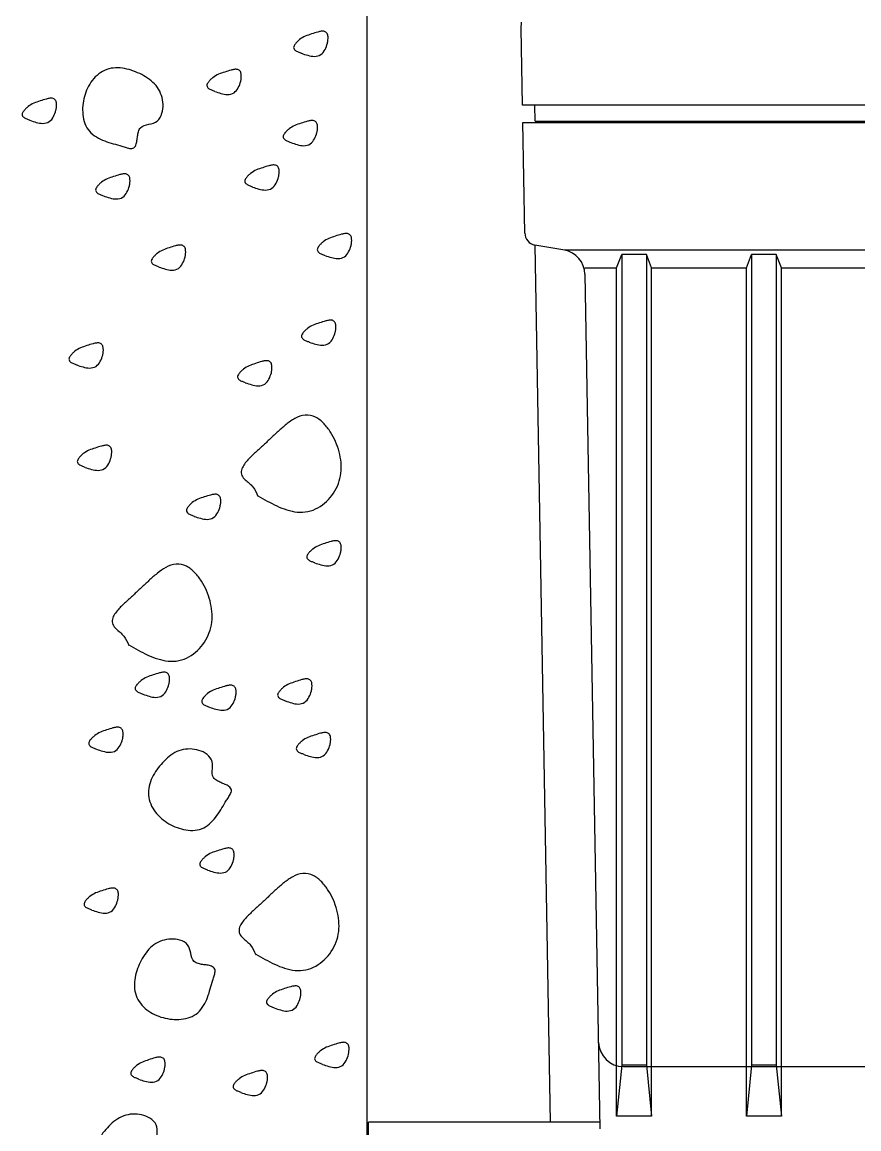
# Model space of a CAD drawing. Extents: x 0 to 172, y 0 to 108.
# Drawn here: x 0.85 to 31.1, y 25.38 to 65.4 of the extents above; entities that cross this region are included whole.
import ezdxf

# ---------------------------------------------------------------- set-up
doc = ezdxf.new("R2010")
doc.units = 0
doc.layers.add('LIVELLO_1', color=160, linetype='Continuous')

# ---------------------------------------------------------------- blocks, each defined once
blk = doc.blocks.new('AI9-BLK1')
at = {"layer": 'LIVELLO_1', "color": 7}
for p, q in [((-72.853, -54.526), (-72.853, 34.402)), ((-67.281, 10.517), (-67.271, 10.749)), ((-67.231, 7.746), (-67.281, 10.517)), ((-40.845, 7.746), (-67.231, 7.746)), ((-66.774, 7.166), (-66.785, 7.746)), ((-67.151, 3.121), (-67.222, 7.12)), ((-67.222, 7.12), (-40.409, 7.12)), ((-66.774, 7.166), (-40.855, 7.166)), ((-65.706, 2.499), (-66.784, 2.688)), ((-66.219, -29.031), (-66.772, 2.686)), ((-41.91, 2.503), (-65.721, 2.503)), ((-63.833, 1.868), (-63.647, 2.35)), ((-62.754, 2.35), (-63.647, 2.35)), ((-63.647, 2.35), (-63.647, -26.971)), ((-62.754, 2.35), (-62.754, -26.971)), ((-59.141, 1.868), (-58.954, 2.35)), ((-58.06, 2.35), (-58.954, 2.35)), ((-58.954, 2.35), (-58.954, -26.971)), ((-57.875, 1.868), (-58.06, 2.35)), ((-64.982, 1.868), (-63.833, 1.868)), ((-64.427, -29.271), (-64.967, 1.634)), ((-63.833, -28.808), (-63.833, 1.868)), ((-62.566, 1.868), (-59.141, 1.868)), ((-59.141, -28.808), (-59.141, 1.868)), ((-57.875, -28.808), (-57.875, 1.868)), ((-57.875, 1.868), (-54.449, 1.868)), ((-63.587, -27.02), (-44.042, -27.02)), ((-72.807, -37.076), (-72.807, -29.031)), ((-64.43, -29.031), (-72.807, -29.031))]:
    blk.add_line(p, q, dxfattribs=at)
for points in [[(-62.566, -28.808), (-62.566, 1.868), (-62.754, 2.35)], [(-58.06, 2.35), (-58.06, -26.971), (-57.875, -28.808), (-59.141, -28.808)], [(-62.754, -26.971), (-62.566, -28.808), (-63.833, -28.808)], [(-62.754, -26.971), (-63.647, -26.971), (-63.833, -28.808)], [(-58.06, -26.971), (-58.954, -26.971), (-59.141, -28.808)]]:
    blk.add_lwpolyline(points, dxfattribs=at)
for points, knots in [([(-75.227, 9.623), (-75.151, 9.595), (-75.075, 9.572), (-74.997, 9.55), (-74.919, 9.527), (-74.841, 9.51), (-74.76, 9.51), (-74.68, 9.51), (-74.594, 9.53), (-74.529, 9.574), (-74.462, 9.619), (-74.412, 9.688), (-74.373, 9.757), (-74.334, 9.829), (-74.306, 9.904), (-74.288, 9.984), (-74.279, 10.024), (-74.271, 10.062), (-74.267, 10.103), (-74.264, 10.141), (-74.262, 10.183), (-74.265, 10.221), (-74.269, 10.263), (-74.276, 10.305), (-74.299, 10.339), (-74.322, 10.372), (-74.354, 10.399), (-74.393, 10.412), (-74.43, 10.423), (-74.472, 10.423), (-74.513, 10.417), (-74.554, 10.41), (-74.593, 10.402), (-74.632, 10.392), (-74.708, 10.372), (-74.784, 10.344), (-74.862, 10.321), (-74.938, 10.294), (-75.014, 10.272), (-75.088, 10.239), (-75.16, 10.207), (-75.231, 10.167), (-75.295, 10.116), (-75.326, 10.091), (-75.355, 10.064), (-75.383, 10.036), (-75.412, 10.009), (-75.437, 9.976), (-75.461, 9.944), (-75.486, 9.909), (-75.509, 9.871), (-75.508, 9.831), (-75.506, 9.793), (-75.48, 9.755), (-75.451, 9.73), (-75.419, 9.704), (-75.38, 9.69), (-75.343, 9.673), (-75.305, 9.661), (-75.268, 9.645), (-75.231, 9.63)], [0, 0, 0, 0, 1, 1, 1, 2, 2, 2, 3, 3, 3, 4, 4, 4, 5, 5, 5, 6, 6, 6, 7, 7, 7, 8, 8, 8, 9, 9, 9, 10, 10, 10, 11, 11, 11, 12, 12, 12, 13, 13, 13, 14, 14, 14, 15, 15, 15, 16, 16, 16, 17, 17, 17, 18, 18, 18, 19, 19, 19, 20, 20, 20, 20]), ([(-81.792, 6.29), (-82.002, 6.346), (-82.21, 6.398), (-82.415, 6.483), (-82.619, 6.569), (-82.815, 6.692), (-82.941, 6.864), (-83.07, 7.039), (-83.124, 7.265), (-83.134, 7.488), (-83.146, 7.71), (-83.115, 7.927), (-83.047, 8.134), (-82.98, 8.342), (-82.879, 8.542), (-82.734, 8.707), (-82.587, 8.872), (-82.395, 9.005), (-82.188, 9.06), (-81.978, 9.118), (-81.75, 9.102), (-81.536, 9.051), (-81.321, 9.001), (-81.12, 8.919), (-80.928, 8.81), (-80.74, 8.702), (-80.557, 8.565), (-80.433, 8.388), (-80.308, 8.21), (-80.238, 7.992), (-80.228, 7.776), (-80.225, 7.666), (-80.235, 7.559), (-80.267, 7.452), (-80.301, 7.343), (-80.357, 7.238), (-80.44, 7.173), (-80.52, 7.107), (-80.63, 7.081), (-80.741, 7.055), (-80.854, 7.031), (-80.974, 7.01), (-81.043, 6.932), (-81.079, 6.891), (-81.102, 6.839), (-81.116, 6.786), (-81.133, 6.732), (-81.141, 6.68), (-81.15, 6.627), (-81.157, 6.572), (-81.167, 6.52), (-81.174, 6.465), (-81.18, 6.409), (-81.185, 6.357), (-81.21, 6.306), (-81.231, 6.255), (-81.268, 6.21), (-81.316, 6.188), (-81.367, 6.168), (-81.426, 6.179), (-81.482, 6.192), (-81.536, 6.202), (-81.586, 6.22), (-81.638, 6.237), (-81.69, 6.253), (-81.74, 6.27), (-81.792, 6.29)], [0, 0, 0, 0, 1, 1, 1, 2, 2, 2, 3, 3, 3, 4, 4, 4, 5, 5, 5, 6, 6, 6, 7, 7, 7, 8, 8, 8, 9, 9, 9, 10, 10, 10, 11, 11, 11, 12, 12, 12, 13, 13, 13, 14, 14, 14, 15, 15, 15, 16, 16, 16, 17, 17, 17, 18, 18, 18, 19, 19, 19, 20, 20, 20, 21, 21, 21, 22, 22, 22, 22]), ([(-78.362, 8.244), (-78.286, 8.221), (-78.21, 8.194), (-78.134, 8.174), (-78.056, 8.152), (-77.976, 8.132), (-77.896, 8.134), (-77.815, 8.134), (-77.731, 8.154), (-77.664, 8.197), (-77.597, 8.243), (-77.549, 8.31), (-77.508, 8.382), (-77.471, 8.455), (-77.441, 8.531), (-77.423, 8.609), (-77.414, 8.647), (-77.405, 8.689), (-77.402, 8.727), (-77.398, 8.767), (-77.398, 8.807), (-77.402, 8.849), (-77.405, 8.888), (-77.414, 8.93), (-77.435, 8.963), (-77.456, 8.997), (-77.492, 9.022), (-77.529, 9.035), (-77.568, 9.048), (-77.609, 9.044), (-77.65, 9.039), (-77.69, 9.033), (-77.727, 9.026), (-77.766, 9.015), (-77.845, 8.995), (-77.92, 8.968), (-77.997, 8.944), (-78.073, 8.921), (-78.151, 8.895), (-78.223, 8.865), (-78.295, 8.83), (-78.366, 8.788), (-78.429, 8.739), (-78.461, 8.716), (-78.492, 8.689), (-78.52, 8.66), (-78.548, 8.633), (-78.572, 8.602), (-78.598, 8.569), (-78.622, 8.535), (-78.644, 8.495), (-78.644, 8.457), (-78.642, 8.419), (-78.617, 8.382), (-78.585, 8.353), (-78.554, 8.328), (-78.516, 8.315), (-78.479, 8.299), (-78.442, 8.283), (-78.405, 8.268), (-78.368, 8.254)], [0, 0, 0, 0, 1, 1, 1, 2, 2, 2, 3, 3, 3, 4, 4, 4, 5, 5, 5, 6, 6, 6, 7, 7, 7, 8, 8, 8, 9, 9, 9, 10, 10, 10, 11, 11, 11, 12, 12, 12, 13, 13, 13, 14, 14, 14, 15, 15, 15, 16, 16, 16, 17, 17, 17, 18, 18, 18, 19, 19, 19, 20, 20, 20, 20]), ([(-85.041, 7.198), (-84.964, 7.173), (-84.888, 7.149), (-84.81, 7.125), (-84.734, 7.105), (-84.654, 7.087), (-84.573, 7.087), (-84.49, 7.089), (-84.408, 7.109), (-84.342, 7.153), (-84.275, 7.196), (-84.226, 7.265), (-84.186, 7.336), (-84.147, 7.409), (-84.119, 7.483), (-84.1, 7.561), (-84.091, 7.602), (-84.084, 7.641), (-84.08, 7.682), (-84.077, 7.721), (-84.075, 7.76), (-84.078, 7.8), (-84.082, 7.842), (-84.091, 7.882), (-84.112, 7.916), (-84.134, 7.949), (-84.167, 7.976), (-84.206, 7.989), (-84.243, 8.001), (-84.286, 7.999), (-84.325, 7.994), (-84.366, 7.989), (-84.405, 7.98), (-84.444, 7.969), (-84.52, 7.949), (-84.598, 7.924), (-84.672, 7.898), (-84.751, 7.873), (-84.827, 7.851), (-84.901, 7.817), (-84.973, 7.786), (-85.042, 7.742), (-85.107, 7.693), (-85.138, 7.668), (-85.168, 7.642), (-85.198, 7.615), (-85.224, 7.584), (-85.25, 7.555), (-85.275, 7.523), (-85.298, 7.488), (-85.322, 7.45), (-85.321, 7.41), (-85.321, 7.372), (-85.295, 7.334), (-85.263, 7.309), (-85.232, 7.281), (-85.195, 7.267), (-85.156, 7.252), (-85.119, 7.238), (-85.081, 7.224), (-85.044, 7.207)], [0, 0, 0, 0, 1, 1, 1, 2, 2, 2, 3, 3, 3, 4, 4, 4, 5, 5, 5, 6, 6, 6, 7, 7, 7, 8, 8, 8, 9, 9, 9, 10, 10, 10, 11, 11, 11, 12, 12, 12, 13, 13, 13, 14, 14, 14, 15, 15, 15, 16, 16, 16, 17, 17, 17, 18, 18, 18, 19, 19, 19, 20, 20, 20, 20]), ([(-75.607, 6.393), (-75.53, 6.368), (-75.456, 6.342), (-75.378, 6.32), (-75.3, 6.299), (-75.222, 6.281), (-75.14, 6.281), (-75.059, 6.281), (-74.975, 6.302), (-74.908, 6.346), (-74.841, 6.389), (-74.791, 6.458), (-74.754, 6.531), (-74.713, 6.602), (-74.687, 6.677), (-74.667, 6.756), (-74.657, 6.794), (-74.65, 6.836), (-74.646, 6.873), (-74.643, 6.915), (-74.643, 6.953), (-74.646, 6.993), (-74.65, 7.035), (-74.657, 7.077), (-74.68, 7.109), (-74.7, 7.144), (-74.735, 7.171), (-74.772, 7.182), (-74.811, 7.194), (-74.852, 7.192), (-74.893, 7.187), (-74.934, 7.182), (-74.971, 7.173), (-75.01, 7.164), (-75.088, 7.144), (-75.164, 7.114), (-75.24, 7.091), (-75.316, 7.067), (-75.394, 7.042), (-75.467, 7.011), (-75.541, 6.977), (-75.61, 6.937), (-75.674, 6.886), (-75.704, 6.863), (-75.736, 6.836), (-75.764, 6.806), (-75.792, 6.779), (-75.816, 6.75), (-75.842, 6.715), (-75.867, 6.681), (-75.89, 6.643), (-75.889, 6.605), (-75.887, 6.565), (-75.86, 6.527), (-75.831, 6.502), (-75.798, 6.474), (-75.761, 6.462), (-75.724, 6.447), (-75.686, 6.431), (-75.649, 6.415), (-75.612, 6.402)], [0, 0, 0, 0, 1, 1, 1, 2, 2, 2, 3, 3, 3, 4, 4, 4, 5, 5, 5, 6, 6, 6, 7, 7, 7, 8, 8, 8, 9, 9, 9, 10, 10, 10, 11, 11, 11, 12, 12, 12, 13, 13, 13, 14, 14, 14, 15, 15, 15, 16, 16, 16, 17, 17, 17, 18, 18, 18, 19, 19, 19, 20, 20, 20, 20]), ([(-82.385, 4.465), (-82.308, 4.44), (-82.232, 4.414), (-82.156, 4.392), (-82.078, 4.371), (-81.998, 4.354), (-81.919, 4.354), (-81.837, 4.354), (-81.753, 4.374), (-81.686, 4.418), (-81.619, 4.461), (-81.571, 4.53), (-81.532, 4.603), (-81.493, 4.674), (-81.463, 4.75), (-81.445, 4.828), (-81.436, 4.866), (-81.428, 4.908), (-81.424, 4.946), (-81.421, 4.987), (-81.421, 5.025), (-81.424, 5.067), (-81.428, 5.107), (-81.436, 5.149), (-81.458, 5.181), (-81.479, 5.216), (-81.514, 5.243), (-81.55, 5.254), (-81.589, 5.266), (-81.631, 5.263), (-81.672, 5.258), (-81.711, 5.254), (-81.75, 5.245), (-81.789, 5.236), (-81.867, 5.214), (-81.943, 5.187), (-82.019, 5.165), (-82.095, 5.14), (-82.173, 5.114), (-82.245, 5.083), (-82.317, 5.051), (-82.388, 5.009), (-82.452, 4.958), (-82.484, 4.935), (-82.514, 4.908), (-82.542, 4.878), (-82.57, 4.851), (-82.594, 4.822), (-82.619, 4.788), (-82.645, 4.753), (-82.668, 4.713), (-82.667, 4.676), (-82.665, 4.637), (-82.639, 4.601), (-82.608, 4.574), (-82.576, 4.548), (-82.539, 4.534), (-82.502, 4.519), (-82.465, 4.502), (-82.427, 4.487), (-82.39, 4.474)], [0, 0, 0, 0, 1, 1, 1, 2, 2, 2, 3, 3, 3, 4, 4, 4, 5, 5, 5, 6, 6, 6, 7, 7, 7, 8, 8, 8, 9, 9, 9, 10, 10, 10, 11, 11, 11, 12, 12, 12, 13, 13, 13, 14, 14, 14, 15, 15, 15, 16, 16, 16, 17, 17, 17, 18, 18, 18, 19, 19, 19, 20, 20, 20, 20]), ([(-76.996, 4.786), (-76.92, 4.761), (-76.843, 4.737), (-76.765, 4.713), (-76.689, 4.692), (-76.609, 4.676), (-76.528, 4.676), (-76.448, 4.676), (-76.364, 4.695), (-76.297, 4.741), (-76.23, 4.782), (-76.18, 4.851), (-76.141, 4.924), (-76.102, 4.995), (-76.074, 5.071), (-76.055, 5.149), (-76.046, 5.187), (-76.039, 5.227), (-76.035, 5.266), (-76.032, 5.308), (-76.032, 5.346), (-76.033, 5.387), (-76.037, 5.428), (-76.046, 5.47), (-76.067, 5.502), (-76.089, 5.537), (-76.122, 5.564), (-76.161, 5.575), (-76.199, 5.589), (-76.241, 5.587), (-76.28, 5.58), (-76.321, 5.575), (-76.36, 5.566), (-76.399, 5.557), (-76.475, 5.537), (-76.551, 5.51), (-76.627, 5.484), (-76.705, 5.461), (-76.782, 5.437), (-76.856, 5.404), (-76.929, 5.372), (-76.998, 5.33), (-77.062, 5.281), (-77.094, 5.256), (-77.123, 5.228), (-77.152, 5.201), (-77.179, 5.172), (-77.205, 5.143), (-77.23, 5.109), (-77.253, 5.076), (-77.278, 5.036), (-77.276, 4.998), (-77.276, 4.958), (-77.25, 4.92), (-77.218, 4.897), (-77.187, 4.867), (-77.148, 4.853), (-77.113, 4.841), (-77.074, 4.826), (-77.036, 4.808), (-76.999, 4.795)], [0, 0, 0, 0, 1, 1, 1, 2, 2, 2, 3, 3, 3, 4, 4, 4, 5, 5, 5, 6, 6, 6, 7, 7, 7, 8, 8, 8, 9, 9, 9, 10, 10, 10, 11, 11, 11, 12, 12, 12, 13, 13, 13, 14, 14, 14, 15, 15, 15, 16, 16, 16, 17, 17, 17, 18, 18, 18, 19, 19, 19, 20, 20, 20, 20]), ([(-74.371, 2.308), (-74.297, 2.283), (-74.219, 2.256), (-74.143, 2.236), (-74.065, 2.214), (-73.987, 2.196), (-73.905, 2.198), (-73.824, 2.198), (-73.74, 2.22), (-73.673, 2.264), (-73.606, 2.307), (-73.558, 2.374), (-73.519, 2.446), (-73.48, 2.519), (-73.452, 2.594), (-73.434, 2.671), (-73.422, 2.709), (-73.415, 2.751), (-73.413, 2.791), (-73.408, 2.831), (-73.408, 2.869), (-73.411, 2.911), (-73.415, 2.951), (-73.422, 2.993), (-73.445, 3.025), (-73.465, 3.059), (-73.5, 3.087), (-73.537, 3.097), (-73.576, 3.112), (-73.617, 3.107), (-73.658, 3.101), (-73.699, 3.096), (-73.738, 3.089), (-73.776, 3.08), (-73.854, 3.059), (-73.929, 3.034), (-74.005, 3.009), (-74.081, 2.983), (-74.159, 2.96), (-74.234, 2.927), (-74.306, 2.896), (-74.375, 2.853), (-74.439, 2.804), (-74.472, 2.778), (-74.501, 2.753), (-74.529, 2.724), (-74.557, 2.695), (-74.583, 2.666), (-74.607, 2.632), (-74.632, 2.597), (-74.655, 2.559), (-74.653, 2.519), (-74.652, 2.481), (-74.625, 2.445), (-74.596, 2.419), (-74.563, 2.39), (-74.526, 2.377), (-74.488, 2.363), (-74.451, 2.349), (-74.414, 2.33), (-74.377, 2.318)], [0, 0, 0, 0, 1, 1, 1, 2, 2, 2, 3, 3, 3, 4, 4, 4, 5, 5, 5, 6, 6, 6, 7, 7, 7, 8, 8, 8, 9, 9, 9, 10, 10, 10, 11, 11, 11, 12, 12, 12, 13, 13, 13, 14, 14, 14, 15, 15, 15, 16, 16, 16, 17, 17, 17, 18, 18, 18, 19, 19, 19, 20, 20, 20, 20]), ([(-80.373, 1.892), (-80.297, 1.863), (-80.221, 1.839), (-80.145, 1.819), (-80.067, 1.797), (-79.987, 1.779), (-79.907, 1.779), (-79.826, 1.779), (-79.742, 1.801), (-79.675, 1.843), (-79.608, 1.888), (-79.56, 1.957), (-79.521, 2.028), (-79.482, 2.099), (-79.452, 2.174), (-79.434, 2.253), (-79.425, 2.292), (-79.417, 2.33), (-79.413, 2.372), (-79.409, 2.41), (-79.409, 2.452), (-79.413, 2.492), (-79.417, 2.532), (-79.425, 2.575), (-79.447, 2.608), (-79.468, 2.64), (-79.503, 2.67), (-79.539, 2.68), (-79.579, 2.691), (-79.62, 2.691), (-79.661, 2.686), (-79.702, 2.68), (-79.739, 2.671), (-79.778, 2.66), (-79.856, 2.64), (-79.932, 2.613), (-80.008, 2.59), (-80.084, 2.563), (-80.162, 2.541), (-80.234, 2.508), (-80.306, 2.475), (-80.377, 2.436), (-80.44, 2.385), (-80.472, 2.36), (-80.503, 2.333), (-80.531, 2.303), (-80.559, 2.276), (-80.583, 2.247), (-80.607, 2.214), (-80.634, 2.178), (-80.657, 2.142), (-80.655, 2.102), (-80.654, 2.064), (-80.628, 2.024), (-80.596, 1.999), (-80.565, 1.973), (-80.528, 1.959), (-80.49, 1.943), (-80.453, 1.93), (-80.416, 1.913), (-80.379, 1.899)], [0, 0, 0, 0, 1, 1, 1, 2, 2, 2, 3, 3, 3, 4, 4, 4, 5, 5, 5, 6, 6, 6, 7, 7, 7, 8, 8, 8, 9, 9, 9, 10, 10, 10, 11, 11, 11, 12, 12, 12, 13, 13, 13, 14, 14, 14, 15, 15, 15, 16, 16, 16, 17, 17, 17, 18, 18, 18, 19, 19, 19, 20, 20, 20, 20]), ([(-74.944, -0.825), (-74.867, -0.85), (-74.791, -0.876), (-74.713, -0.896), (-74.635, -0.919), (-74.557, -0.938), (-74.476, -0.936), (-74.393, -0.936), (-74.31, -0.916), (-74.244, -0.87), (-74.176, -0.827), (-74.128, -0.762), (-74.089, -0.689), (-74.05, -0.616), (-74.022, -0.54), (-74.002, -0.463), (-73.992, -0.423), (-73.987, -0.384), (-73.983, -0.343), (-73.978, -0.304), (-73.978, -0.265), (-73.982, -0.223), (-73.985, -0.181), (-73.992, -0.143), (-74.015, -0.107), (-74.035, -0.074), (-74.07, -0.047), (-74.107, -0.034), (-74.147, -0.022), (-74.187, -0.026), (-74.228, -0.031), (-74.269, -0.036), (-74.308, -0.043), (-74.347, -0.054), (-74.423, -0.076), (-74.499, -0.101), (-74.575, -0.125), (-74.652, -0.15), (-74.73, -0.174), (-74.802, -0.205), (-74.877, -0.239), (-74.945, -0.281), (-75.008, -0.332), (-75.042, -0.355), (-75.071, -0.383), (-75.1, -0.41), (-75.127, -0.437), (-75.153, -0.468), (-75.178, -0.502), (-75.201, -0.537), (-75.226, -0.575), (-75.224, -0.614), (-75.222, -0.651), (-75.197, -0.691), (-75.166, -0.714), (-75.133, -0.744), (-75.096, -0.756), (-75.059, -0.773), (-75.021, -0.787), (-74.984, -0.802), (-74.947, -0.814)], [0, 0, 0, 0, 1, 1, 1, 2, 2, 2, 3, 3, 3, 4, 4, 4, 5, 5, 5, 6, 6, 6, 7, 7, 7, 8, 8, 8, 9, 9, 9, 10, 10, 10, 11, 11, 11, 12, 12, 12, 13, 13, 13, 14, 14, 14, 15, 15, 15, 16, 16, 16, 17, 17, 17, 18, 18, 18, 19, 19, 19, 20, 20, 20, 20]), ([(-83.35, -1.648), (-83.274, -1.676), (-83.198, -1.699), (-83.122, -1.721), (-83.044, -1.743), (-82.964, -1.761), (-82.882, -1.759), (-82.803, -1.759), (-82.719, -1.739), (-82.652, -1.698), (-82.585, -1.652), (-82.535, -1.583), (-82.496, -1.513), (-82.457, -1.44), (-82.429, -1.365), (-82.411, -1.288), (-82.401, -1.249), (-82.394, -1.208), (-82.39, -1.168), (-82.386, -1.128), (-82.385, -1.088), (-82.39, -1.048), (-82.394, -1.008), (-82.401, -0.965), (-82.424, -0.932), (-82.444, -0.898), (-82.479, -0.872), (-82.516, -0.859), (-82.555, -0.848), (-82.597, -0.85), (-82.636, -0.854), (-82.677, -0.859), (-82.716, -0.869), (-82.755, -0.879), (-82.833, -0.898), (-82.909, -0.927), (-82.985, -0.95), (-83.061, -0.976), (-83.139, -0.999), (-83.211, -1.032), (-83.283, -1.063), (-83.354, -1.104), (-83.417, -1.155), (-83.449, -1.18), (-83.48, -1.206), (-83.508, -1.237), (-83.536, -1.264), (-83.56, -1.293), (-83.584, -1.327), (-83.611, -1.36), (-83.632, -1.4), (-83.631, -1.438), (-83.631, -1.476), (-83.605, -1.514), (-83.573, -1.542), (-83.542, -1.567), (-83.504, -1.581), (-83.467, -1.596), (-83.43, -1.609), (-83.393, -1.627), (-83.356, -1.641)], [0, 0, 0, 0, 1, 1, 1, 2, 2, 2, 3, 3, 3, 4, 4, 4, 5, 5, 5, 6, 6, 6, 7, 7, 7, 8, 8, 8, 9, 9, 9, 10, 10, 10, 11, 11, 11, 12, 12, 12, 13, 13, 13, 14, 14, 14, 15, 15, 15, 16, 16, 16, 17, 17, 17, 18, 18, 18, 19, 19, 19, 20, 20, 20, 20]), ([(-77.255, -2.292), (-77.179, -2.319), (-77.104, -2.343), (-77.025, -2.365), (-76.947, -2.388), (-76.869, -2.405), (-76.787, -2.405), (-76.705, -2.405), (-76.622, -2.383), (-76.555, -2.339), (-76.489, -2.296), (-76.44, -2.227), (-76.401, -2.156), (-76.362, -2.085), (-76.335, -2.009), (-76.314, -1.931), (-76.306, -1.892), (-76.299, -1.854), (-76.296, -1.812), (-76.292, -1.772), (-76.289, -1.732), (-76.294, -1.694), (-76.297, -1.65), (-76.306, -1.609), (-76.326, -1.576), (-76.347, -1.544), (-76.383, -1.514), (-76.42, -1.503), (-76.459, -1.491), (-76.5, -1.492), (-76.54, -1.498), (-76.581, -1.503), (-76.62, -1.513), (-76.659, -1.522), (-76.735, -1.544), (-76.812, -1.57), (-76.888, -1.594), (-76.964, -1.621), (-77.042, -1.643), (-77.115, -1.674), (-77.189, -1.709), (-77.258, -1.748), (-77.32, -1.799), (-77.354, -1.824), (-77.384, -1.852), (-77.411, -1.879), (-77.439, -1.906), (-77.465, -1.937), (-77.49, -1.971), (-77.513, -2.006), (-77.538, -2.044), (-77.536, -2.084), (-77.534, -2.12), (-77.508, -2.16), (-77.478, -2.184), (-77.445, -2.211), (-77.407, -2.225), (-77.37, -2.239), (-77.333, -2.254), (-77.297, -2.27), (-77.259, -2.283)], [0, 0, 0, 0, 1, 1, 1, 2, 2, 2, 3, 3, 3, 4, 4, 4, 5, 5, 5, 6, 6, 6, 7, 7, 7, 8, 8, 8, 9, 9, 9, 10, 10, 10, 11, 11, 11, 12, 12, 12, 13, 13, 13, 14, 14, 14, 15, 15, 15, 16, 16, 16, 17, 17, 17, 18, 18, 18, 19, 19, 19, 20, 20, 20, 20]), ([(-76.799, -6.382), (-76.574, -6.509), (-76.351, -6.634), (-76.115, -6.745), (-75.881, -6.852), (-75.633, -6.942), (-75.376, -6.968), (-75.248, -6.979), (-75.116, -6.973), (-74.99, -6.946), (-74.864, -6.922), (-74.74, -6.873), (-74.63, -6.811), (-74.403, -6.683), (-74.212, -6.501), (-74.069, -6.284), (-73.923, -6.066), (-73.831, -5.816), (-73.799, -5.558), (-73.768, -5.301), (-73.799, -5.04), (-73.866, -4.787), (-73.932, -4.534), (-74.033, -4.294), (-74.173, -4.077), (-74.244, -3.968), (-74.322, -3.867), (-74.41, -3.772), (-74.501, -3.676), (-74.6, -3.592), (-74.717, -3.534), (-74.834, -3.478), (-74.965, -3.449), (-75.094, -3.458), (-75.222, -3.471), (-75.344, -3.52), (-75.46, -3.582), (-75.573, -3.645), (-75.679, -3.721), (-75.779, -3.799), (-75.879, -3.881), (-75.976, -3.966), (-76.073, -4.051), (-76.167, -4.138), (-76.262, -4.227), (-76.355, -4.316), (-76.448, -4.405), (-76.542, -4.494), (-76.636, -4.581), (-76.732, -4.668), (-76.826, -4.755), (-76.921, -4.842), (-77.016, -4.927), (-77.109, -5.018), (-77.192, -5.114), (-77.235, -5.163), (-77.276, -5.216), (-77.311, -5.272), (-77.348, -5.328), (-77.38, -5.385), (-77.395, -5.45), (-77.407, -5.513), (-77.404, -5.582), (-77.38, -5.64), (-77.355, -5.7), (-77.311, -5.751), (-77.265, -5.796), (-77.216, -5.838), (-77.166, -5.88), (-77.118, -5.921), (-77.07, -5.965), (-77.023, -6.008), (-76.982, -6.059), (-76.9, -6.159), (-76.849, -6.28), (-76.799, -6.398)], [0, 0, 0, 0, 1, 1, 1, 2, 2, 2, 3, 3, 3, 4, 4, 4, 5, 5, 5, 6, 6, 6, 7, 7, 7, 8, 8, 8, 9, 9, 9, 10, 10, 10, 11, 11, 11, 12, 12, 12, 13, 13, 13, 14, 14, 14, 15, 15, 15, 16, 16, 16, 17, 17, 17, 18, 18, 18, 19, 19, 19, 20, 20, 20, 21, 21, 21, 22, 22, 22, 23, 23, 23, 24, 24, 24, 25, 25, 25, 25]), ([(-83.047, -5.35), (-82.971, -5.377), (-82.895, -5.399), (-82.817, -5.422), (-82.739, -5.444), (-82.661, -5.461), (-82.58, -5.461), (-82.498, -5.461), (-82.415, -5.441), (-82.348, -5.397), (-82.282, -5.354), (-82.232, -5.285), (-82.193, -5.214), (-82.154, -5.142), (-82.126, -5.067), (-82.108, -4.989), (-82.097, -4.949), (-82.091, -4.909), (-82.087, -4.869), (-82.082, -4.83), (-82.082, -4.79), (-82.085, -4.75), (-82.089, -4.71), (-82.097, -4.667), (-82.119, -4.633), (-82.142, -4.599), (-82.175, -4.572), (-82.212, -4.561), (-82.251, -4.548), (-82.292, -4.548), (-82.333, -4.556), (-82.374, -4.561), (-82.413, -4.57), (-82.452, -4.581), (-82.528, -4.599), (-82.604, -4.626), (-82.68, -4.652), (-82.758, -4.677), (-82.834, -4.699), (-82.909, -4.733), (-82.98, -4.764), (-83.049, -4.806), (-83.115, -4.855), (-83.146, -4.882), (-83.175, -4.907), (-83.203, -4.935), (-83.232, -4.966), (-83.258, -4.995), (-83.281, -5.029), (-83.306, -5.062), (-83.329, -5.101), (-83.328, -5.138), (-83.326, -5.179), (-83.301, -5.216), (-83.271, -5.241), (-83.239, -5.268), (-83.2, -5.283), (-83.163, -5.297), (-83.126, -5.31), (-83.088, -5.328), (-83.051, -5.342)], [0, 0, 0, 0, 1, 1, 1, 2, 2, 2, 3, 3, 3, 4, 4, 4, 5, 5, 5, 6, 6, 6, 7, 7, 7, 8, 8, 8, 9, 9, 9, 10, 10, 10, 11, 11, 11, 12, 12, 12, 13, 13, 13, 14, 14, 14, 15, 15, 15, 16, 16, 16, 17, 17, 17, 18, 18, 18, 19, 19, 19, 20, 20, 20, 20]), ([(-79.105, -7.122), (-79.029, -7.145), (-78.952, -7.171), (-78.874, -7.192), (-78.798, -7.214), (-78.719, -7.232), (-78.637, -7.231), (-78.557, -7.231), (-78.474, -7.21), (-78.407, -7.167), (-78.34, -7.124), (-78.29, -7.056), (-78.251, -6.984), (-78.212, -6.911), (-78.183, -6.836), (-78.165, -6.757), (-78.156, -6.719), (-78.149, -6.677), (-78.144, -6.641), (-78.141, -6.6), (-78.139, -6.558), (-78.143, -6.518), (-78.149, -6.478), (-78.156, -6.436), (-78.178, -6.402), (-78.199, -6.369), (-78.234, -6.344), (-78.271, -6.33), (-78.309, -6.316), (-78.351, -6.32), (-78.39, -6.326), (-78.431, -6.333), (-78.47, -6.34), (-78.509, -6.351), (-78.587, -6.369), (-78.661, -6.396), (-78.739, -6.422), (-78.816, -6.445), (-78.892, -6.469), (-78.966, -6.501), (-79.039, -6.534), (-79.107, -6.578), (-79.172, -6.625), (-79.204, -6.652), (-79.235, -6.677), (-79.263, -6.704), (-79.291, -6.734), (-79.315, -6.763), (-79.339, -6.797), (-79.365, -6.832), (-79.388, -6.87), (-79.386, -6.91), (-79.383, -6.946), (-79.359, -6.984), (-79.328, -7.011), (-79.296, -7.039), (-79.259, -7.051), (-79.22, -7.067), (-79.185, -7.08), (-79.147, -7.096), (-79.108, -7.113)], [0, 0, 0, 0, 1, 1, 1, 2, 2, 2, 3, 3, 3, 4, 4, 4, 5, 5, 5, 6, 6, 6, 7, 7, 7, 8, 8, 8, 9, 9, 9, 10, 10, 10, 11, 11, 11, 12, 12, 12, 13, 13, 13, 14, 14, 14, 15, 15, 15, 16, 16, 16, 17, 17, 17, 18, 18, 18, 19, 19, 19, 20, 20, 20, 20]), ([(-74.752, -8.801), (-74.676, -8.829), (-74.6, -8.852), (-74.524, -8.873), (-74.446, -8.897), (-74.366, -8.914), (-74.286, -8.912), (-74.205, -8.912), (-74.12, -8.894), (-74.054, -8.848), (-73.987, -8.804), (-73.939, -8.738), (-73.9, -8.665), (-73.861, -8.593), (-73.831, -8.518), (-73.812, -8.44), (-73.803, -8.4), (-73.796, -8.362), (-73.792, -8.32), (-73.788, -8.281), (-73.788, -8.24), (-73.792, -8.201), (-73.796, -8.159), (-73.803, -8.119), (-73.825, -8.083), (-73.846, -8.052), (-73.881, -8.023), (-73.918, -8.012), (-73.957, -7.999), (-73.998, -8.001), (-74.039, -8.007), (-74.078, -8.012), (-74.117, -8.021), (-74.156, -8.03), (-74.234, -8.052), (-74.31, -8.078), (-74.386, -8.103), (-74.462, -8.128), (-74.54, -8.15), (-74.613, -8.183), (-74.687, -8.215), (-74.756, -8.257), (-74.818, -8.306), (-74.85, -8.331), (-74.882, -8.361), (-74.91, -8.388), (-74.938, -8.415), (-74.962, -8.446), (-74.986, -8.478), (-75.012, -8.513), (-75.036, -8.551), (-75.034, -8.591), (-75.032, -8.629), (-75.006, -8.669), (-74.975, -8.692), (-74.944, -8.718), (-74.906, -8.734), (-74.869, -8.749), (-74.832, -8.763), (-74.795, -8.777), (-74.758, -8.792)], [0, 0, 0, 0, 1, 1, 1, 2, 2, 2, 3, 3, 3, 4, 4, 4, 5, 5, 5, 6, 6, 6, 7, 7, 7, 8, 8, 8, 9, 9, 9, 10, 10, 10, 11, 11, 11, 12, 12, 12, 13, 13, 13, 14, 14, 14, 15, 15, 15, 16, 16, 16, 17, 17, 17, 18, 18, 18, 19, 19, 19, 20, 20, 20, 20]), ([(-81.465, -11.772), (-81.24, -11.899), (-81.018, -12.026), (-80.782, -12.136), (-80.547, -12.241), (-80.299, -12.332), (-80.041, -12.356), (-79.913, -12.37), (-79.781, -12.363), (-79.657, -12.337), (-79.528, -12.312), (-79.408, -12.263), (-79.294, -12.2), (-79.069, -12.075), (-78.876, -11.89), (-78.734, -11.676), (-78.591, -11.458), (-78.498, -11.207), (-78.466, -10.948), (-78.435, -10.693), (-78.465, -10.428), (-78.531, -10.178), (-78.598, -9.925), (-78.7, -9.684), (-78.839, -9.467), (-78.91, -9.358), (-78.988, -9.255), (-79.078, -9.162), (-79.166, -9.068), (-79.266, -8.984), (-79.383, -8.925), (-79.498, -8.866), (-79.633, -8.839), (-79.758, -8.85), (-79.886, -8.859), (-80.012, -8.91), (-80.125, -8.973), (-80.24, -9.033), (-80.344, -9.109), (-80.444, -9.189), (-80.547, -9.269), (-80.643, -9.356), (-80.737, -9.443), (-80.832, -9.53), (-80.926, -9.617), (-81.022, -9.706), (-81.114, -9.795), (-81.208, -9.882), (-81.302, -9.971), (-81.396, -10.058), (-81.493, -10.145), (-81.588, -10.232), (-81.683, -10.319), (-81.775, -10.406), (-81.857, -10.504), (-81.902, -10.555), (-81.941, -10.608), (-81.978, -10.662), (-82.013, -10.718), (-82.046, -10.776), (-82.062, -10.842), (-82.074, -10.903), (-82.071, -10.972), (-82.046, -11.03), (-82.023, -11.09), (-81.978, -11.141), (-81.929, -11.184), (-81.883, -11.229), (-81.833, -11.269), (-81.783, -11.313), (-81.736, -11.355), (-81.688, -11.4), (-81.649, -11.451), (-81.568, -11.548), (-81.516, -11.672), (-81.465, -11.79)], [0, 0, 0, 0, 1, 1, 1, 2, 2, 2, 3, 3, 3, 4, 4, 4, 5, 5, 5, 6, 6, 6, 7, 7, 7, 8, 8, 8, 9, 9, 9, 10, 10, 10, 11, 11, 11, 12, 12, 12, 13, 13, 13, 14, 14, 14, 15, 15, 15, 16, 16, 16, 17, 17, 17, 18, 18, 18, 19, 19, 19, 20, 20, 20, 21, 21, 21, 22, 22, 22, 23, 23, 23, 24, 24, 24, 25, 25, 25, 25]), ([(-80.955, -13.556), (-80.88, -13.582), (-80.802, -13.607), (-80.726, -13.629), (-80.648, -13.651), (-80.57, -13.667), (-80.488, -13.667), (-80.407, -13.665), (-80.323, -13.647), (-80.256, -13.601), (-80.189, -13.558), (-80.141, -13.491), (-80.102, -13.418), (-80.062, -13.346), (-80.033, -13.271), (-80.015, -13.194), (-80.006, -13.156), (-79.998, -13.114), (-79.994, -13.076), (-79.991, -13.036), (-79.991, -12.996), (-79.994, -12.954), (-79.998, -12.914), (-80.006, -12.872), (-80.028, -12.84), (-80.049, -12.805), (-80.084, -12.78), (-80.121, -12.767), (-80.16, -12.755), (-80.201, -12.758), (-80.242, -12.762), (-80.281, -12.767), (-80.322, -12.775), (-80.359, -12.785), (-80.437, -12.805), (-80.513, -12.832), (-80.589, -12.858), (-80.665, -12.881), (-80.743, -12.903), (-80.815, -12.938), (-80.889, -12.969), (-80.958, -13.012), (-81.022, -13.061), (-81.053, -13.087), (-81.084, -13.114), (-81.112, -13.143), (-81.141, -13.17), (-81.164, -13.199), (-81.189, -13.233), (-81.215, -13.266), (-81.237, -13.306), (-81.237, -13.344), (-81.235, -13.384), (-81.21, -13.42), (-81.178, -13.445), (-81.146, -13.475), (-81.109, -13.487), (-81.072, -13.502), (-81.034, -13.516), (-80.997, -13.533), (-80.96, -13.547)], [0, 0, 0, 0, 1, 1, 1, 2, 2, 2, 3, 3, 3, 4, 4, 4, 5, 5, 5, 6, 6, 6, 7, 7, 7, 8, 8, 8, 9, 9, 9, 10, 10, 10, 11, 11, 11, 12, 12, 12, 13, 13, 13, 14, 14, 14, 15, 15, 15, 16, 16, 16, 17, 17, 17, 18, 18, 18, 19, 19, 19, 20, 20, 20, 20]), ([(-75.807, -13.797), (-75.731, -13.823), (-75.655, -13.848), (-75.577, -13.87), (-75.5, -13.892), (-75.421, -13.908), (-75.339, -13.908), (-75.257, -13.908), (-75.176, -13.888), (-75.109, -13.845), (-75.042, -13.801), (-74.992, -13.732), (-74.953, -13.66), (-74.914, -13.587), (-74.886, -13.513), (-74.867, -13.435), (-74.857, -13.397), (-74.85, -13.355), (-74.847, -13.317), (-74.843, -13.275), (-74.841, -13.237), (-74.845, -13.195), (-74.85, -13.156), (-74.857, -13.114), (-74.878, -13.081), (-74.901, -13.046), (-74.934, -13.019), (-74.971, -13.009), (-75.01, -12.996), (-75.053, -12.998), (-75.092, -13.003), (-75.133, -13.009), (-75.172, -13.018), (-75.211, -13.027), (-75.289, -13.046), (-75.364, -13.076), (-75.441, -13.098), (-75.518, -13.123), (-75.593, -13.148), (-75.667, -13.179), (-75.74, -13.21), (-75.809, -13.253), (-75.872, -13.304), (-75.906, -13.328), (-75.935, -13.355), (-75.963, -13.384), (-75.991, -13.411), (-76.016, -13.44), (-76.041, -13.475), (-76.065, -13.507), (-76.089, -13.547), (-76.087, -13.585), (-76.087, -13.625), (-76.062, -13.662), (-76.03, -13.689), (-75.998, -13.714), (-75.959, -13.731), (-75.922, -13.743), (-75.885, -13.757), (-75.848, -13.776), (-75.811, -13.788)], [0, 0, 0, 0, 1, 1, 1, 2, 2, 2, 3, 3, 3, 4, 4, 4, 5, 5, 5, 6, 6, 6, 7, 7, 7, 8, 8, 8, 9, 9, 9, 10, 10, 10, 11, 11, 11, 12, 12, 12, 13, 13, 13, 14, 14, 14, 15, 15, 15, 16, 16, 16, 17, 17, 17, 18, 18, 18, 19, 19, 19, 20, 20, 20, 20]), ([(-78.552, -14.024), (-78.475, -14.05), (-78.399, -14.077), (-78.321, -14.096), (-78.243, -14.119), (-78.165, -14.135), (-78.084, -14.135), (-78.004, -14.135), (-77.919, -14.115), (-77.852, -14.073), (-77.786, -14.028), (-77.737, -13.959), (-77.698, -13.888), (-77.658, -13.816), (-77.63, -13.741), (-77.612, -13.662), (-77.6, -13.623), (-77.595, -13.583), (-77.591, -13.544), (-77.586, -13.504), (-77.586, -13.464), (-77.59, -13.424), (-77.593, -13.384), (-77.6, -13.341), (-77.623, -13.308), (-77.646, -13.273), (-77.678, -13.248), (-77.717, -13.237), (-77.755, -13.225), (-77.795, -13.226), (-77.836, -13.232), (-77.878, -13.237), (-77.917, -13.244), (-77.956, -13.253), (-78.032, -13.273), (-78.107, -13.302), (-78.183, -13.326), (-78.261, -13.351), (-78.338, -13.375), (-78.412, -13.407), (-78.485, -13.438), (-78.554, -13.48), (-78.619, -13.531), (-78.65, -13.556), (-78.679, -13.582), (-78.708, -13.611), (-78.736, -13.638), (-78.761, -13.667), (-78.786, -13.703), (-78.81, -13.736), (-78.834, -13.776), (-78.832, -13.814), (-78.83, -13.852), (-78.807, -13.89), (-78.775, -13.917), (-78.743, -13.942), (-78.704, -13.957), (-78.667, -13.97), (-78.63, -13.986), (-78.592, -14.002), (-78.555, -14.017)], [0, 0, 0, 0, 1, 1, 1, 2, 2, 2, 3, 3, 3, 4, 4, 4, 5, 5, 5, 6, 6, 6, 7, 7, 7, 8, 8, 8, 9, 9, 9, 10, 10, 10, 11, 11, 11, 12, 12, 12, 13, 13, 13, 14, 14, 14, 15, 15, 15, 16, 16, 16, 17, 17, 17, 18, 18, 18, 19, 19, 19, 20, 20, 20, 20]), ([(-82.636, -15.545), (-82.559, -15.57), (-82.484, -15.595), (-82.405, -15.614), (-82.327, -15.638), (-82.249, -15.656), (-82.167, -15.655), (-82.085, -15.655), (-82.002, -15.636), (-81.935, -15.591), (-81.869, -15.548), (-81.82, -15.48), (-81.781, -15.408), (-81.742, -15.336), (-81.713, -15.259), (-81.694, -15.181), (-81.685, -15.141), (-81.679, -15.103), (-81.674, -15.064), (-81.672, -15.023), (-81.67, -14.982), (-81.674, -14.942), (-81.677, -14.902), (-81.685, -14.862), (-81.707, -14.826), (-81.729, -14.793), (-81.762, -14.768), (-81.8, -14.753), (-81.839, -14.74), (-81.879, -14.744), (-81.92, -14.75), (-81.961, -14.755), (-82, -14.766), (-82.039, -14.775), (-82.115, -14.793), (-82.191, -14.82), (-82.268, -14.846), (-82.344, -14.869), (-82.422, -14.893), (-82.494, -14.926), (-82.569, -14.958), (-82.638, -15.001), (-82.7, -15.049), (-82.734, -15.076), (-82.764, -15.103), (-82.792, -15.13), (-82.819, -15.16), (-82.845, -15.187), (-82.87, -15.219), (-82.893, -15.256), (-82.918, -15.294), (-82.916, -15.334), (-82.914, -15.37), (-82.888, -15.41), (-82.858, -15.435), (-82.826, -15.462), (-82.787, -15.477), (-82.75, -15.491), (-82.714, -15.506), (-82.677, -15.52), (-82.639, -15.535)], [0, 0, 0, 0, 1, 1, 1, 2, 2, 2, 3, 3, 3, 4, 4, 4, 5, 5, 5, 6, 6, 6, 7, 7, 7, 8, 8, 8, 9, 9, 9, 10, 10, 10, 11, 11, 11, 12, 12, 12, 13, 13, 13, 14, 14, 14, 15, 15, 15, 16, 16, 16, 17, 17, 17, 18, 18, 18, 19, 19, 19, 20, 20, 20, 20]), ([(-75.133, -15.735), (-75.057, -15.758), (-74.981, -15.785), (-74.903, -15.807), (-74.825, -15.827), (-74.747, -15.845), (-74.664, -15.845), (-74.583, -15.843), (-74.499, -15.825), (-74.435, -15.781), (-74.368, -15.736), (-74.318, -15.669), (-74.279, -15.596), (-74.24, -15.524), (-74.212, -15.449), (-74.193, -15.37), (-74.182, -15.332), (-74.176, -15.292), (-74.173, -15.254), (-74.169, -15.214), (-74.168, -15.174), (-74.173, -15.132), (-74.175, -15.092), (-74.182, -15.05), (-74.206, -15.016), (-74.226, -14.982), (-74.26, -14.956), (-74.299, -14.946), (-74.336, -14.933), (-74.377, -14.935), (-74.418, -14.94), (-74.458, -14.946), (-74.497, -14.953), (-74.536, -14.964), (-74.614, -14.984), (-74.689, -15.011), (-74.767, -15.036), (-74.843, -15.06), (-74.919, -15.083), (-74.994, -15.116), (-75.066, -15.147), (-75.137, -15.19), (-75.199, -15.241), (-75.231, -15.265), (-75.261, -15.292), (-75.289, -15.321), (-75.316, -15.348), (-75.343, -15.377), (-75.367, -15.411), (-75.391, -15.444), (-75.415, -15.484), (-75.413, -15.522), (-75.412, -15.56), (-75.387, -15.598), (-75.355, -15.625), (-75.324, -15.653), (-75.287, -15.666), (-75.248, -15.68), (-75.211, -15.696), (-75.176, -15.71), (-75.137, -15.725)], [0, 0, 0, 0, 1, 1, 1, 2, 2, 2, 3, 3, 3, 4, 4, 4, 5, 5, 5, 6, 6, 6, 7, 7, 7, 8, 8, 8, 9, 9, 9, 10, 10, 10, 11, 11, 11, 12, 12, 12, 13, 13, 13, 14, 14, 14, 15, 15, 15, 16, 16, 16, 17, 17, 17, 18, 18, 18, 19, 19, 19, 20, 20, 20, 20]), ([(-77.98, -17.455), (-78.089, -17.646), (-78.194, -17.833), (-78.329, -18.008), (-78.465, -18.182), (-78.633, -18.342), (-78.834, -18.42), (-79.034, -18.496), (-79.268, -18.491), (-79.486, -18.444), (-79.703, -18.397), (-79.904, -18.31), (-80.088, -18.192), (-80.271, -18.072), (-80.437, -17.925), (-80.559, -17.74), (-80.68, -17.557), (-80.76, -17.339), (-80.76, -17.122), (-80.761, -16.904), (-80.685, -16.686), (-80.581, -16.494), (-80.478, -16.299), (-80.345, -16.126), (-80.191, -15.97), (-80.037, -15.814), (-79.859, -15.674), (-79.654, -15.6), (-79.452, -15.526), (-79.222, -15.515), (-79.011, -15.564), (-78.904, -15.586), (-78.804, -15.625), (-78.709, -15.683), (-78.613, -15.743), (-78.525, -15.825), (-78.483, -15.921), (-78.44, -16.017), (-78.442, -16.128), (-78.447, -16.244), (-78.455, -16.358), (-78.465, -16.482), (-78.407, -16.568), (-78.377, -16.61), (-78.332, -16.648), (-78.284, -16.675), (-78.238, -16.705), (-78.188, -16.726), (-78.139, -16.748), (-78.089, -16.77), (-78.039, -16.793), (-77.989, -16.815), (-77.939, -16.833), (-77.889, -16.855), (-77.846, -16.889), (-77.802, -16.922), (-77.766, -16.973), (-77.758, -17.026), (-77.753, -17.076), (-77.779, -17.131), (-77.805, -17.184), (-77.831, -17.23), (-77.859, -17.276), (-77.889, -17.323), (-77.917, -17.367), (-77.949, -17.412), (-77.98, -17.455)], [0, 0, 0, 0, 1, 1, 1, 2, 2, 2, 3, 3, 3, 4, 4, 4, 5, 5, 5, 6, 6, 6, 7, 7, 7, 8, 8, 8, 9, 9, 9, 10, 10, 10, 11, 11, 11, 12, 12, 12, 13, 13, 13, 14, 14, 14, 15, 15, 15, 16, 16, 16, 17, 17, 17, 18, 18, 18, 19, 19, 19, 20, 20, 20, 21, 21, 21, 22, 22, 22, 22]), ([(-78.622, -19.911), (-78.546, -19.936), (-78.47, -19.962), (-78.392, -19.983), (-78.316, -20.005), (-78.236, -20.021), (-78.156, -20.021), (-78.075, -20.02), (-77.99, -20.002), (-77.924, -19.96), (-77.857, -19.915), (-77.807, -19.846), (-77.768, -19.775), (-77.729, -19.702), (-77.701, -19.626), (-77.682, -19.548), (-77.673, -19.51), (-77.666, -19.47), (-77.662, -19.43), (-77.658, -19.391), (-77.658, -19.351), (-77.662, -19.309), (-77.664, -19.271), (-77.673, -19.227), (-77.696, -19.195), (-77.715, -19.16), (-77.751, -19.133), (-77.788, -19.122), (-77.825, -19.111), (-77.868, -19.113), (-77.907, -19.117), (-77.948, -19.122), (-77.987, -19.131), (-78.026, -19.142), (-78.104, -19.16), (-78.178, -19.189), (-78.256, -19.213), (-78.332, -19.236), (-78.408, -19.262), (-78.483, -19.292), (-78.557, -19.325), (-78.626, -19.367), (-78.69, -19.418), (-78.72, -19.443), (-78.75, -19.468), (-78.778, -19.498), (-78.807, -19.525), (-78.832, -19.554), (-78.856, -19.588), (-78.883, -19.621), (-78.904, -19.661), (-78.904, -19.699), (-78.903, -19.739), (-78.876, -19.776), (-78.845, -19.804), (-78.814, -19.829), (-78.777, -19.844), (-78.739, -19.858), (-78.7, -19.873), (-78.665, -19.889), (-78.626, -19.904)], [0, 0, 0, 0, 1, 1, 1, 2, 2, 2, 3, 3, 3, 4, 4, 4, 5, 5, 5, 6, 6, 6, 7, 7, 7, 8, 8, 8, 9, 9, 9, 10, 10, 10, 11, 11, 11, 12, 12, 12, 13, 13, 13, 14, 14, 14, 15, 15, 15, 16, 16, 16, 17, 17, 17, 18, 18, 18, 19, 19, 19, 20, 20, 20, 20]), ([(-76.879, -22.954), (-76.656, -23.081), (-76.431, -23.208), (-76.197, -23.317), (-75.961, -23.424), (-75.714, -23.516), (-75.456, -23.54), (-75.328, -23.551), (-75.196, -23.547), (-75.069, -23.522), (-74.944, -23.495), (-74.823, -23.446), (-74.71, -23.382), (-74.485, -23.255), (-74.292, -23.074), (-74.148, -22.856), (-74.005, -22.639), (-73.911, -22.388), (-73.879, -22.132), (-73.849, -21.873), (-73.879, -21.612), (-73.946, -21.362), (-74.013, -21.106), (-74.113, -20.865), (-74.254, -20.651), (-74.323, -20.541), (-74.403, -20.439), (-74.492, -20.344), (-74.581, -20.248), (-74.68, -20.165), (-74.797, -20.109), (-74.914, -20.051), (-75.045, -20.02), (-75.174, -20.032), (-75.304, -20.042), (-75.426, -20.092), (-75.539, -20.154), (-75.653, -20.217), (-75.759, -20.294), (-75.859, -20.372), (-75.959, -20.453), (-76.057, -20.538), (-76.152, -20.624), (-76.247, -20.709), (-76.342, -20.798), (-76.434, -20.888), (-76.528, -20.977), (-76.622, -21.066), (-76.717, -21.153), (-76.812, -21.24), (-76.906, -21.327), (-77.003, -21.415), (-77.095, -21.501), (-77.189, -21.591), (-77.272, -21.688), (-77.315, -21.737), (-77.355, -21.788), (-77.393, -21.844), (-77.428, -21.901), (-77.462, -21.956), (-77.474, -22.022), (-77.487, -22.085), (-77.483, -22.154), (-77.462, -22.212), (-77.437, -22.272), (-77.391, -22.321), (-77.345, -22.366), (-77.297, -22.41), (-77.246, -22.454), (-77.198, -22.493), (-77.15, -22.539), (-77.104, -22.584), (-77.062, -22.631), (-76.982, -22.731), (-76.929, -22.853), (-76.879, -22.972)], [0, 0, 0, 0, 1, 1, 1, 2, 2, 2, 3, 3, 3, 4, 4, 4, 5, 5, 5, 6, 6, 6, 7, 7, 7, 8, 8, 8, 9, 9, 9, 10, 10, 10, 11, 11, 11, 12, 12, 12, 13, 13, 13, 14, 14, 14, 15, 15, 15, 16, 16, 16, 17, 17, 17, 18, 18, 18, 19, 19, 19, 20, 20, 20, 21, 21, 21, 22, 22, 22, 23, 23, 23, 24, 24, 24, 25, 25, 25, 25]), ([(-82.804, -21.362), (-82.73, -21.385), (-82.654, -21.411), (-82.576, -21.433), (-82.498, -21.454), (-82.42, -21.47), (-82.338, -21.47), (-82.259, -21.47), (-82.173, -21.451), (-82.108, -21.405), (-82.041, -21.364), (-81.991, -21.295), (-81.952, -21.222), (-81.913, -21.151), (-81.885, -21.075), (-81.867, -20.997), (-81.857, -20.959), (-81.85, -20.917), (-81.846, -20.879), (-81.842, -20.837), (-81.84, -20.798), (-81.844, -20.76), (-81.848, -20.716), (-81.855, -20.678), (-81.878, -20.642), (-81.9, -20.609), (-81.933, -20.584), (-81.972, -20.571), (-82.009, -20.557), (-82.052, -20.56), (-82.091, -20.566), (-82.132, -20.573), (-82.172, -20.58), (-82.21, -20.589), (-82.286, -20.611), (-82.362, -20.636), (-82.438, -20.661), (-82.516, -20.686), (-82.592, -20.709), (-82.667, -20.741), (-82.739, -20.774), (-82.808, -20.816), (-82.872, -20.865), (-82.904, -20.89), (-82.934, -20.917), (-82.962, -20.945), (-82.99, -20.974), (-83.016, -21.003), (-83.04, -21.037), (-83.065, -21.071), (-83.088, -21.112), (-83.086, -21.15), (-83.085, -21.186), (-83.058, -21.226), (-83.029, -21.25), (-82.998, -21.278), (-82.958, -21.293), (-82.921, -21.305), (-82.884, -21.322), (-82.847, -21.336), (-82.81, -21.351)], [0, 0, 0, 0, 1, 1, 1, 2, 2, 2, 3, 3, 3, 4, 4, 4, 5, 5, 5, 6, 6, 6, 7, 7, 7, 8, 8, 8, 9, 9, 9, 10, 10, 10, 11, 11, 11, 12, 12, 12, 13, 13, 13, 14, 14, 14, 15, 15, 15, 16, 16, 16, 17, 17, 17, 18, 18, 18, 19, 19, 19, 20, 20, 20, 20]), ([(-78.459, -23.97), (-78.514, -24.18), (-78.566, -24.39), (-78.652, -24.593), (-78.738, -24.795), (-78.86, -24.994), (-79.032, -25.12), (-79.207, -25.247), (-79.434, -25.302), (-79.657, -25.313), (-79.879, -25.324), (-80.097, -25.292), (-80.303, -25.226), (-80.511, -25.159), (-80.71, -25.058), (-80.875, -24.913), (-81.04, -24.766), (-81.174, -24.574), (-81.229, -24.367), (-81.287, -24.156), (-81.27, -23.928), (-81.22, -23.712), (-81.17, -23.498), (-81.089, -23.298), (-80.979, -23.106), (-80.869, -22.918), (-80.735, -22.736), (-80.557, -22.611), (-80.379, -22.486), (-80.16, -22.415), (-79.944, -22.406), (-79.835, -22.403), (-79.727, -22.414), (-79.622, -22.446), (-79.514, -22.479), (-79.408, -22.535), (-79.341, -22.617), (-79.276, -22.7), (-79.248, -22.805), (-79.225, -22.92), (-79.202, -23.032), (-79.179, -23.152), (-79.099, -23.223), (-79.06, -23.255), (-79.007, -23.279), (-78.954, -23.295), (-78.901, -23.311), (-78.849, -23.319), (-78.795, -23.328), (-78.741, -23.337), (-78.687, -23.344), (-78.633, -23.35), (-78.58, -23.359), (-78.525, -23.364), (-78.474, -23.388), (-78.424, -23.409), (-78.377, -23.447), (-78.357, -23.495), (-78.338, -23.545), (-78.348, -23.605), (-78.36, -23.66), (-78.373, -23.714), (-78.388, -23.767), (-78.405, -23.815), (-78.422, -23.866), (-78.44, -23.919), (-78.459, -23.97)], [0, 0, 0, 0, 1, 1, 1, 2, 2, 2, 3, 3, 3, 4, 4, 4, 5, 5, 5, 6, 6, 6, 7, 7, 7, 8, 8, 8, 9, 9, 9, 10, 10, 10, 11, 11, 11, 12, 12, 12, 13, 13, 13, 14, 14, 14, 15, 15, 15, 16, 16, 16, 17, 17, 17, 18, 18, 18, 19, 19, 19, 20, 20, 20, 21, 21, 21, 22, 22, 22, 22]), ([(-76.208, -24.898), (-76.133, -24.925), (-76.055, -24.951), (-75.979, -24.971), (-75.901, -24.994), (-75.823, -25.013), (-75.741, -25.011), (-75.66, -25.011), (-75.577, -24.991), (-75.509, -24.945), (-75.443, -24.903), (-75.394, -24.834), (-75.355, -24.762), (-75.316, -24.689), (-75.289, -24.615), (-75.268, -24.538), (-75.259, -24.497), (-75.254, -24.458), (-75.248, -24.417), (-75.244, -24.379), (-75.244, -24.338), (-75.248, -24.298), (-75.252, -24.256), (-75.259, -24.216), (-75.281, -24.182), (-75.304, -24.149), (-75.337, -24.122), (-75.374, -24.109), (-75.413, -24.097), (-75.454, -24.1), (-75.495, -24.106), (-75.536, -24.111), (-75.575, -24.118), (-75.612, -24.129), (-75.69, -24.149), (-75.766, -24.175), (-75.842, -24.2), (-75.918, -24.225), (-75.996, -24.249), (-76.071, -24.279), (-76.143, -24.313), (-76.211, -24.356), (-76.275, -24.405), (-76.306, -24.428), (-76.338, -24.458), (-76.366, -24.485), (-76.393, -24.512), (-76.42, -24.543), (-76.443, -24.575), (-76.468, -24.612), (-76.492, -24.65), (-76.491, -24.689), (-76.489, -24.726), (-76.462, -24.764), (-76.431, -24.789), (-76.401, -24.817), (-76.362, -24.831), (-76.325, -24.846), (-76.288, -24.86), (-76.25, -24.877), (-76.214, -24.889)], [0, 0, 0, 0, 1, 1, 1, 2, 2, 2, 3, 3, 3, 4, 4, 4, 5, 5, 5, 6, 6, 6, 7, 7, 7, 8, 8, 8, 9, 9, 9, 10, 10, 10, 11, 11, 11, 12, 12, 12, 13, 13, 13, 14, 14, 14, 15, 15, 15, 16, 16, 16, 17, 17, 17, 18, 18, 18, 19, 19, 19, 20, 20, 20, 20]), ([(-74.467, -26.94), (-74.391, -26.966), (-74.315, -26.989), (-74.237, -27.013), (-74.161, -27.035), (-74.081, -27.051), (-74, -27.051), (-73.918, -27.051), (-73.836, -27.029), (-73.769, -26.986), (-73.703, -26.944), (-73.652, -26.875), (-73.613, -26.803), (-73.574, -26.73), (-73.547, -26.655), (-73.526, -26.578), (-73.519, -26.539), (-73.512, -26.498), (-73.508, -26.46), (-73.504, -26.418), (-73.502, -26.38), (-73.506, -26.338), (-73.51, -26.298), (-73.519, -26.256), (-73.539, -26.224), (-73.56, -26.189), (-73.595, -26.162), (-73.632, -26.152), (-73.671, -26.137), (-73.714, -26.141), (-73.753, -26.146), (-73.794, -26.152), (-73.833, -26.161), (-73.872, -26.17), (-73.948, -26.189), (-74.024, -26.218), (-74.1, -26.24), (-74.176, -26.266), (-74.254, -26.289), (-74.329, -26.322), (-74.401, -26.352), (-74.469, -26.396), (-74.533, -26.445), (-74.566, -26.471), (-74.596, -26.496), (-74.624, -26.525), (-74.652, -26.554), (-74.678, -26.583), (-74.701, -26.617), (-74.726, -26.65), (-74.75, -26.692), (-74.749, -26.728), (-74.747, -26.768), (-74.722, -26.804), (-74.691, -26.83), (-74.657, -26.857), (-74.62, -26.872), (-74.583, -26.886), (-74.545, -26.9), (-74.508, -26.918), (-74.472, -26.931)], [0, 0, 0, 0, 1, 1, 1, 2, 2, 2, 3, 3, 3, 4, 4, 4, 5, 5, 5, 6, 6, 6, 7, 7, 7, 8, 8, 8, 9, 9, 9, 10, 10, 10, 11, 11, 11, 12, 12, 12, 13, 13, 13, 14, 14, 14, 15, 15, 15, 16, 16, 16, 17, 17, 17, 18, 18, 18, 19, 19, 19, 20, 20, 20, 20]), ([(-81.116, -27.473), (-81.04, -27.499), (-80.964, -27.523), (-80.886, -27.546), (-80.81, -27.567), (-80.73, -27.584), (-80.648, -27.584), (-80.568, -27.584), (-80.485, -27.564), (-80.418, -27.521), (-80.351, -27.477), (-80.301, -27.408), (-80.262, -27.337), (-80.223, -27.265), (-80.195, -27.191), (-80.177, -27.111), (-80.168, -27.072), (-80.16, -27.033), (-80.156, -26.993), (-80.152, -26.953), (-80.15, -26.911), (-80.154, -26.873), (-80.16, -26.831), (-80.168, -26.79), (-80.187, -26.755), (-80.21, -26.723), (-80.244, -26.697), (-80.283, -26.685), (-80.32, -26.672), (-80.363, -26.672), (-80.401, -26.677), (-80.442, -26.685), (-80.481, -26.693), (-80.52, -26.703), (-80.596, -26.723), (-80.673, -26.75), (-80.751, -26.775), (-80.827, -26.801), (-80.903, -26.822), (-80.977, -26.855), (-81.05, -26.888), (-81.118, -26.929), (-81.183, -26.978), (-81.215, -27.006), (-81.245, -27.031), (-81.272, -27.058), (-81.3, -27.087), (-81.326, -27.117), (-81.35, -27.152), (-81.375, -27.185), (-81.399, -27.225), (-81.396, -27.263), (-81.396, -27.301), (-81.371, -27.339), (-81.339, -27.365), (-81.307, -27.392), (-81.27, -27.406), (-81.231, -27.419), (-81.194, -27.433), (-81.157, -27.45), (-81.12, -27.466)], [0, 0, 0, 0, 1, 1, 1, 2, 2, 2, 3, 3, 3, 4, 4, 4, 5, 5, 5, 6, 6, 6, 7, 7, 7, 8, 8, 8, 9, 9, 9, 10, 10, 10, 11, 11, 11, 12, 12, 12, 13, 13, 13, 14, 14, 14, 15, 15, 15, 16, 16, 16, 17, 17, 17, 18, 18, 18, 19, 19, 19, 20, 20, 20, 20]), ([(-77.416, -27.957), (-77.339, -27.981), (-77.263, -28.008), (-77.187, -28.028), (-77.109, -28.05), (-77.029, -28.067), (-76.947, -28.067), (-76.867, -28.067), (-76.783, -28.046), (-76.717, -28.003), (-76.65, -27.96), (-76.6, -27.891), (-76.561, -27.818), (-76.521, -27.747), (-76.494, -27.671), (-76.475, -27.593), (-76.466, -27.555), (-76.459, -27.513), (-76.455, -27.475), (-76.452, -27.433), (-76.452, -27.397), (-76.455, -27.356), (-76.459, -27.314), (-76.466, -27.274), (-76.489, -27.24), (-76.509, -27.205), (-76.544, -27.18), (-76.581, -27.167), (-76.62, -27.154), (-76.661, -27.158), (-76.702, -27.163), (-76.743, -27.169), (-76.782, -27.176), (-76.819, -27.185), (-76.897, -27.207), (-76.973, -27.234), (-77.049, -27.257), (-77.125, -27.281), (-77.203, -27.306), (-77.276, -27.337), (-77.348, -27.37), (-77.419, -27.412), (-77.482, -27.463), (-77.513, -27.486), (-77.545, -27.513), (-77.573, -27.542), (-77.6, -27.57), (-77.625, -27.598), (-77.65, -27.633), (-77.675, -27.667), (-77.698, -27.707), (-77.698, -27.746), (-77.696, -27.784), (-77.669, -27.822), (-77.638, -27.847), (-77.607, -27.874), (-77.57, -27.887), (-77.533, -27.901), (-77.495, -27.918), (-77.458, -27.934), (-77.421, -27.947)], [0, 0, 0, 0, 1, 1, 1, 2, 2, 2, 3, 3, 3, 4, 4, 4, 5, 5, 5, 6, 6, 6, 7, 7, 7, 8, 8, 8, 9, 9, 9, 10, 10, 10, 11, 11, 11, 12, 12, 12, 13, 13, 13, 14, 14, 14, 15, 15, 15, 16, 16, 16, 17, 17, 17, 18, 18, 18, 19, 19, 19, 20, 20, 20, 20]), ([(-79.974, -30.658), (-80.084, -30.845), (-80.187, -31.034), (-80.323, -31.208), (-80.459, -31.382), (-80.626, -31.541), (-80.829, -31.619), (-81.029, -31.697), (-81.263, -31.69), (-81.48, -31.644), (-81.697, -31.598), (-81.898, -31.51), (-82.082, -31.391), (-82.264, -31.275), (-82.431, -31.126), (-82.553, -30.943), (-82.675, -30.758), (-82.755, -30.539), (-82.755, -30.323), (-82.756, -30.105), (-82.68, -29.887), (-82.576, -29.693), (-82.472, -29.499), (-82.34, -29.329), (-82.186, -29.171), (-82.032, -29.015), (-81.855, -28.876), (-81.649, -28.801), (-81.447, -28.727), (-81.217, -28.717), (-81.005, -28.763), (-80.899, -28.786), (-80.797, -28.824), (-80.703, -28.885), (-80.607, -28.944), (-80.52, -29.024), (-80.478, -29.122), (-80.435, -29.218), (-80.439, -29.329), (-80.442, -29.443), (-80.45, -29.561), (-80.459, -29.679), (-80.401, -29.768), (-80.371, -29.813), (-80.327, -29.846), (-80.279, -29.876), (-80.232, -29.905), (-80.182, -29.927), (-80.134, -29.951), (-80.084, -29.97), (-80.033, -29.992), (-79.984, -30.014), (-79.934, -30.034), (-79.883, -30.054), (-79.838, -30.091), (-79.796, -30.125), (-79.76, -30.174), (-79.753, -30.225), (-79.748, -30.277), (-79.774, -30.334), (-79.799, -30.382), (-79.826, -30.431), (-79.854, -30.479), (-79.883, -30.522), (-79.913, -30.567), (-79.943, -30.613), (-79.974, -30.658)], [0, 0, 0, 0, 1, 1, 1, 2, 2, 2, 3, 3, 3, 4, 4, 4, 5, 5, 5, 6, 6, 6, 7, 7, 7, 8, 8, 8, 9, 9, 9, 10, 10, 10, 11, 11, 11, 12, 12, 12, 13, 13, 13, 14, 14, 14, 15, 15, 15, 16, 16, 16, 17, 17, 17, 18, 18, 18, 19, 19, 19, 20, 20, 20, 21, 21, 21, 22, 22, 22, 22])]:
    blk.add_open_spline(points, degree=3, knots=knots, dxfattribs=at)
for points in [[(-67.151, 3.121), (-67.147, 2.907), (-66.993, 2.726), (-66.784, 2.688)], [(-64.982, 1.636), (-64.989, 2.064), (-65.299, 2.429), (-65.721, 2.503)], [(-64.482, -26.142), (-64.473, -26.63), (-64.076, -27.02), (-63.587, -27.02)]]:
    blk.add_open_spline(points, degree=3, dxfattribs=at)

msp = doc.modelspace()

# ---------------------------------------------------------------- block references
at = {"layer": 'LIVELLO_1', "color": 7}
msp.add_blockref('AI9-BLK1', (86.174929, 54.653167), dxfattribs=at)

doc.saveas('drawing.dxf')
